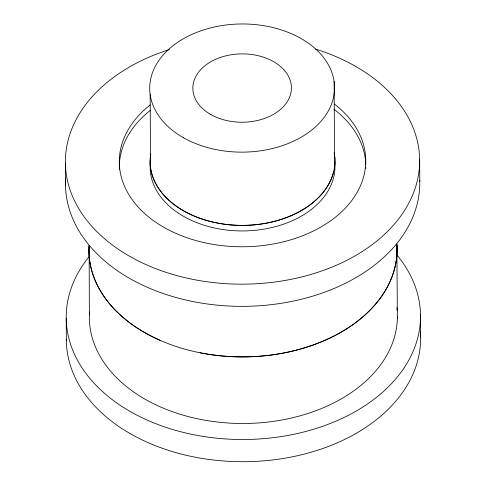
<?xml version="1.0" encoding="UTF-8"?>
<svg xmlns="http://www.w3.org/2000/svg" width="486" height="486" viewBox="0 0 486 486"><rect width="100%" height="100%" fill="white"/><g stroke="black" fill="none" stroke-linecap="round" stroke-linejoin="round"><path stroke-width="0.73" d="M397.366 318.433L396.855 244.3A154.038 106.811 -0.3 0 1 243.425 356.894A154.038 106.811 -0.3 0 1 89.132 245.709L89.357 314.928M419.655 159.463L419.776 181.655M420.493 314.898L420.609 337.096M334.119 81.545L334.502 154.797M150.156 94.57L150.545 167.822M65.391 163.089L65.513 185.275M66.23 318.464L66.345 340.662M396.795 254.877A177.147 122.83 -0.3 0 1 244.276 439.508A177.147 122.83 -0.3 0 1 89.017 256.815M397.396 316.993A154.038 106.811 -0.3 0 1 239.185 423.464A154.038 106.811 -0.3 0 1 89.497 312.042M396.892 307.62A154.038 106.811 -0.3 0 1 397.177 310.499M420.329 331.379A177.147 122.83 -0.3 0 1 248.449 461.651A177.147 122.83 -0.3 0 1 66.333 339.234M396.855 244.221A154.038 106.859 -0.3 0 1 200.013 352.769M160.082 340.322A154.038 106.859 -0.3 0 1 89.132 245.673M315.675 49.147A177.147 122.891 -0.3 0 1 381.844 236.773A177.147 122.891 -0.3 0 1 103.135 237.52A177.147 122.891 -0.3 0 1 169.462 49.536M419.746 180.227A177.147 122.891 -0.3 0 1 240.4 306.35A177.147 122.891 -0.3 0 1 65.701 178.125M334.441 104.077A123.231 85.487 -0.3 0 1 328.147 222.509A123.231 85.487 -0.3 0 1 157.336 223.299A123.231 85.487 -0.3 0 1 150.192 104.921M365.782 167.056A123.231 85.487 -0.3 0 1 365.745 168.545M119.374 169.578A123.231 85.487 -0.3 0 1 150.223 110.468M333.918 109.198A123.231 85.487 -0.3 0 1 365.758 164.815M334.672 161.37A92.425 64.116 -0.3 0 1 243.273 230.935A92.425 64.116 -0.3 0 1 150.326 162.901M334.155 152.665A92.425 64.116 -0.3 0 1 243 225.389A92.425 64.116 -0.3 0 1 150.769 153.843M333.706 171.522A92.425 64.085 -0.3 0 1 234.228 225.158A92.425 64.085 -0.3 0 1 150.113 160.544M334.277 153.357A92.425 64.085 -0.3 0 1 334.168 169.371M183.483 137.745A92.425 64.085 -0.3 0 0 333.323 98.263A92.425 64.085 -0.3 0 0 209.606 28.158A92.425 64.085 -0.3 0 0 183.483 137.745M210.857 114.556A49.293 34.178 -0.3 0 0 290.768 93.5A49.293 34.178 -0.3 0 0 224.787 56.109A49.293 34.178 -0.3 0 0 210.857 114.556"/></g></svg>
